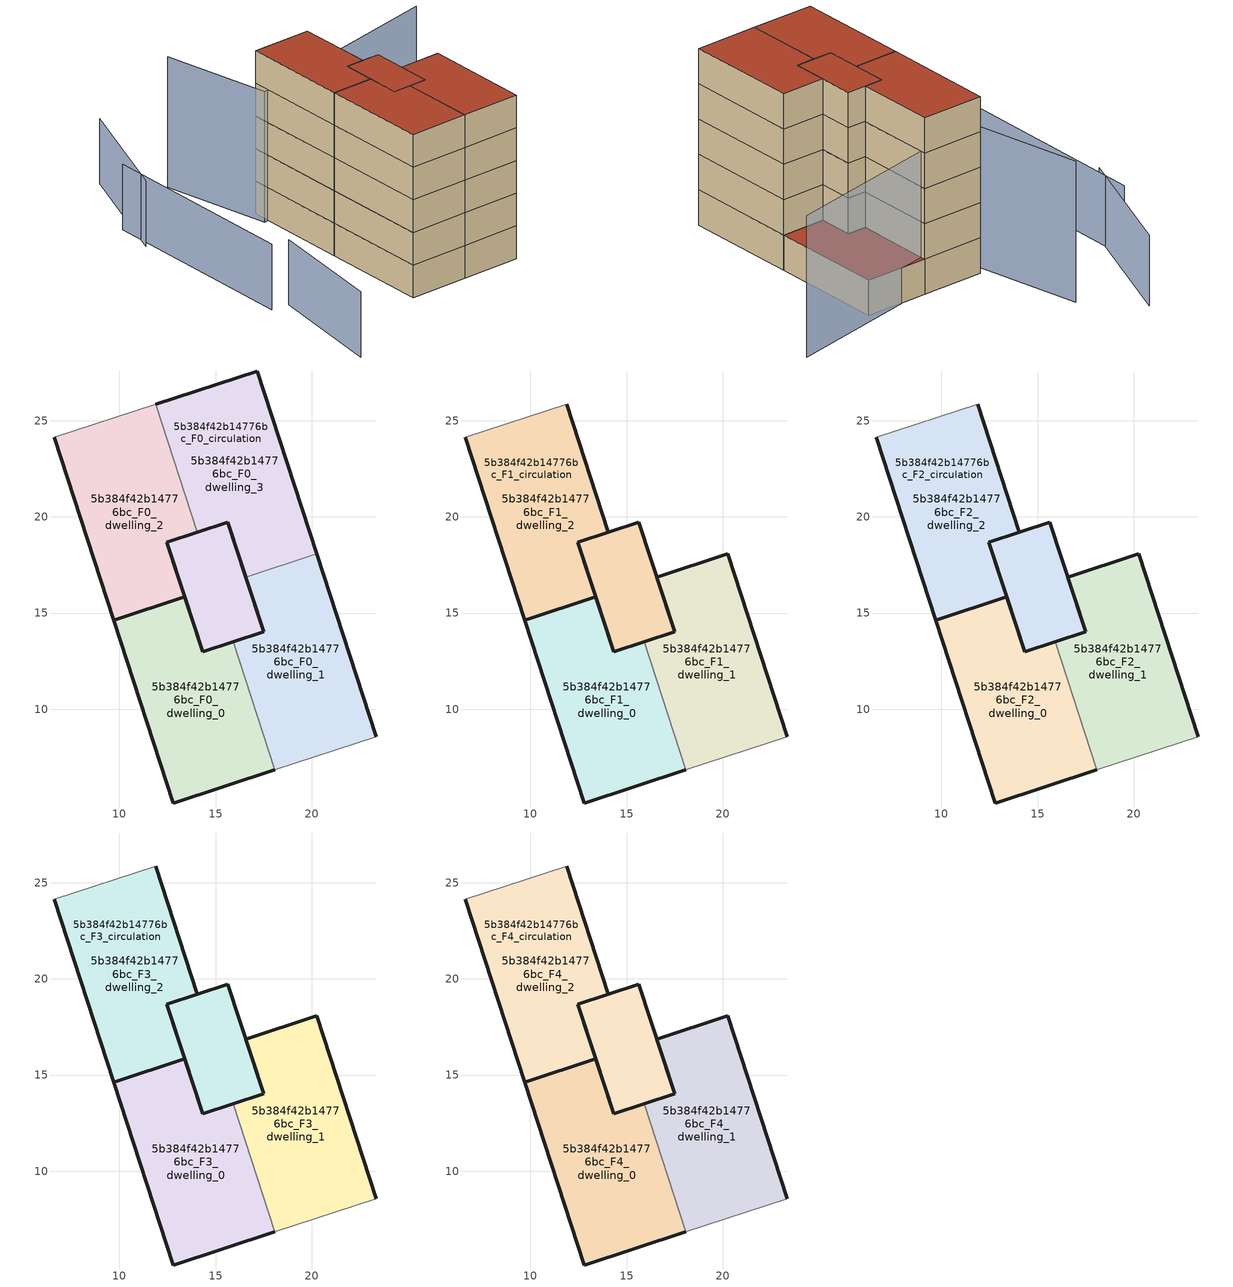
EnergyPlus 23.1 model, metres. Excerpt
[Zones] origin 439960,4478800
5b384f42b14776bc_F0_dwelling_0
 floor ground (EU_floor_Construction): 15.92,13.5 18.09,6.84 12.81,5.12 9.71,14.63 13.4,15.84 14.33,12.99 z0
 wall outside (EU_wall_Construction): 15.92,13.5 14.33,12.99 13.4,15.84 9.71,14.63 12.81,5.12 18.09,6.84 z0:3
 wall to 5b384f42b14776bc_F0_dwelling_1 (EU_wall_Construction): 18.09,6.84 15.92,13.5 z0:3
5b384f42b14776bc_F0_dwelling_1
 floor ground (EU_floor_Construction): 15.64,19.72 16.57,16.87 17.5,14.02 14.33,12.99 12.47,18.69 z0; 20.26,18.08 23.36,8.57 18.09,6.84 15.92,13.5 17.5,14.02 16.57,16.87 z0
 wall outside (EU_wall_Construction): 23.36,8.57 20.26,18.08 / 16.57,16.87 17.5,14.02 15.92,13.5 z0:3
 wall adiabatic (EU_wall_Construction): 18.09,6.84 23.36,8.57 z0:3
 wall to 5b384f42b14776bc_F0_dwelling_3 (EU_wall_Construction): 20.26,18.08 16.57,16.87 z0:3
5b384f42b14776bc_F0_dwelling_2
 floor ground (EU_floor_Construction): 11.88,25.86 14.06,19.21 12.47,18.69 13.4,15.84 9.71,14.63 6.61,24.14 z0; 15.64,19.72 17.5,14.02 14.33,12.99 12.47,18.69 14.06,19.21 z0
 wall outside (EU_wall_Construction): 6.61,24.14 9.71,14.63 13.4,15.84 12.47,18.69 14.06,19.21 z0:3
 wall adiabatic (EU_wall_Construction): 11.88,25.86 6.61,24.14 z0:3
 wall to 5b384f42b14776bc_F0_dwelling_3 (EU_wall_Construction): 14.06,19.21 11.88,25.86 z0:3
5b384f42b14776bc_F0_dwelling_3
 floor ground (EU_floor_Construction): 15.64,19.72 16.57,16.87 17.5,14.02 14.33,12.99 12.47,18.69 14.06,19.21 z0; 17.16,27.59 20.26,18.08 16.57,16.87 15.64,19.72 14.06,19.21 11.88,25.86 z0
 wall outside (EU_wall_Construction): 20.26,18.08 17.16,27.59 11.88,25.86 / 14.06,19.21 15.64,19.72 16.57,16.87 z0:3
 roof outside (EU_roof_Construction): 20.26,18.08 17.16,27.59 11.88,25.86 14.06,19.21 15.64,19.72 16.57,16.87 z3; 17.5,14.02 16.57,16.87 15.64,19.72 14.06,19.21 12.47,18.69 14.33,12.99 z3
5b384f42b14776bc_F0_circulation
 floor ground (EU_floor_Construction): 20.26,18.08 23.36,8.57 18.09,6.84 15.92,13.5 17.5,14.02 16.57,16.87 z0; 15.64,19.72 16.57,16.87 17.5,14.02 15.92,13.5 14.33,12.99 13.4,15.84 12.47,18.69 14.06,19.21 z0; 17.16,27.59 20.26,18.08 16.57,16.87 15.64,19.72 14.06,19.21 11.88,25.86 z0; 11.88,25.86 14.06,19.21 12.47,18.69 13.4,15.84 9.71,14.63 6.61,24.14 z0
 wall outside (EU_wall_Construction): 15.64,19.72 12.47,18.69 14.33,12.99 17.5,14.02 15.64,19.72 z0:3
 roof outside (EU_floor_Construction): 20.26,18.08 17.16,27.59 11.88,25.86 14.06,19.21 15.64,19.72 16.57,16.87 z3
5b384f42b14776bc_F1_dwelling_0
 floor to 5b384f42b14776bc_F0_dwelling_0 (EU_floor_Construction): 15.92,13.5 18.09,6.84 12.81,5.12 9.71,14.63 13.4,15.84 14.33,12.99 z3
 wall outside (EU_wall_Construction): 15.92,13.5 14.33,12.99 13.4,15.84 9.71,14.63 12.81,5.12 18.09,6.84 z3:6
 wall to 5b384f42b14776bc_F1_dwelling_1 (EU_wall_Construction): 18.09,6.84 15.92,13.5 z3:6
5b384f42b14776bc_F1_dwelling_1
 floor outside (EU_floor_Construction): 20.26,18.08 23.36,8.57 18.09,6.84 15.92,13.5 17.5,14.02 16.57,16.87 z3
 floor to 5b384f42b14776bc_F0_dwelling_1 (EU_floor_Construction): 15.64,19.72 16.57,16.87 17.5,14.02 15.92,13.5 14.33,12.99 12.47,18.69 z3
 wall outside (EU_wall_Construction): 23.36,8.57 20.26,18.08 16.57,16.87 17.5,14.02 15.92,13.5 z3:6
 wall adiabatic (EU_wall_Construction): 18.09,6.84 23.36,8.57 z3:6
5b384f42b14776bc_F1_dwelling_2
 floor to 5b384f42b14776bc_F0_dwelling_2 (EU_floor_Construction): 11.88,25.86 14.06,19.21 12.47,18.69 13.4,15.84 9.71,14.63 6.61,24.14 z3; 15.64,19.72 17.5,14.02 14.33,12.99 12.47,18.69 14.06,19.21 z3
 wall outside (EU_wall_Construction): 6.61,24.14 9.71,14.63 13.4,15.84 12.47,18.69 14.06,19.21 11.88,25.86 z3:6
 wall adiabatic (EU_wall_Construction): 11.88,25.86 6.61,24.14 z3:6
5b384f42b14776bc_F1_circulation
 floor outside (EU_floor_Construction): 11.88,25.86 14.06,19.21 12.47,18.69 13.4,15.84 9.71,14.63 6.61,24.14 z3
 floor to 5b384f42b14776bc_F0_circulation (EU_floor_Construction): 20.26,18.08 23.36,8.57 18.09,6.84 15.92,13.5 17.5,14.02 16.57,16.87 z3; 15.64,19.72 16.57,16.87 17.5,14.02 15.92,13.5 14.33,12.99 13.4,15.84 12.47,18.69 14.06,19.21 z3
 wall outside (EU_wall_Construction): 15.64,19.72 12.47,18.69 14.33,12.99 17.5,14.02 15.64,19.72 z3:6
5b384f42b14776bc_F2_dwelling_0
 floor to 5b384f42b14776bc_F1_dwelling_0 (EU_floor_Construction): 15.92,13.5 18.09,6.84 12.81,5.12 9.71,14.63 13.4,15.84 14.33,12.99 z6
 wall outside (EU_wall_Construction): 15.92,13.5 14.33,12.99 13.4,15.84 9.71,14.63 12.81,5.12 18.09,6.84 z6:9
 wall to 5b384f42b14776bc_F2_dwelling_1 (EU_wall_Construction): 18.09,6.84 15.92,13.5 z6:9
5b384f42b14776bc_F2_dwelling_1
 floor outside (EU_floor_Construction): 20.26,18.08 23.36,8.57 18.09,6.84 15.92,13.5 17.5,14.02 16.57,16.87 z6
 floor to 5b384f42b14776bc_F1_dwelling_1 (EU_floor_Construction): 15.64,19.72 16.57,16.87 17.5,14.02 15.92,13.5 14.33,12.99 12.47,18.69 z6
 wall outside (EU_wall_Construction): 23.36,8.57 20.26,18.08 16.57,16.87 17.5,14.02 15.92,13.5 z6:9
 wall adiabatic (EU_wall_Construction): 18.09,6.84 23.36,8.57 z6:9
5b384f42b14776bc_F2_dwelling_2
 floor to 5b384f42b14776bc_F1_dwelling_2 (EU_floor_Construction): 11.88,25.86 14.06,19.21 12.47,18.69 13.4,15.84 9.71,14.63 6.61,24.14 z6; 15.64,19.72 17.5,14.02 14.33,12.99 12.47,18.69 14.06,19.21 z6
 wall outside (EU_wall_Construction): 6.61,24.14 9.71,14.63 13.4,15.84 12.47,18.69 14.06,19.21 11.88,25.86 z6:9
 wall adiabatic (EU_wall_Construction): 11.88,25.86 6.61,24.14 z6:9
5b384f42b14776bc_F2_circulation
 floor outside (EU_floor_Construction): 11.88,25.86 14.06,19.21 12.47,18.69 13.4,15.84 9.71,14.63 6.61,24.14 z6
 floor to 5b384f42b14776bc_F1_circulation (EU_floor_Construction): 20.26,18.08 23.36,8.57 18.09,6.84 15.92,13.5 17.5,14.02 16.57,16.87 z6; 15.64,19.72 16.57,16.87 17.5,14.02 15.92,13.5 14.33,12.99 13.4,15.84 12.47,18.69 14.06,19.21 z6
 wall outside (EU_wall_Construction): 15.64,19.72 12.47,18.69 14.33,12.99 17.5,14.02 15.64,19.72 z6:9
5b384f42b14776bc_F3_dwelling_0
 floor to 5b384f42b14776bc_F2_dwelling_0 (EU_floor_Construction): 15.92,13.5 18.09,6.84 12.81,5.12 9.71,14.63 13.4,15.84 14.33,12.99 z9
 wall outside (EU_wall_Construction): 15.92,13.5 14.33,12.99 13.4,15.84 9.71,14.63 12.81,5.12 18.09,6.84 z9:12
 wall to 5b384f42b14776bc_F3_dwelling_1 (EU_wall_Construction): 18.09,6.84 15.92,13.5 z9:12
5b384f42b14776bc_F3_dwelling_1
 floor outside (EU_floor_Construction): 20.26,18.08 23.36,8.57 18.09,6.84 15.92,13.5 17.5,14.02 16.57,16.87 z9
 floor to 5b384f42b14776bc_F2_dwelling_1 (EU_floor_Construction): 15.64,19.72 16.57,16.87 17.5,14.02 15.92,13.5 14.33,12.99 12.47,18.69 z9
 wall outside (EU_wall_Construction): 23.36,8.57 20.26,18.08 16.57,16.87 17.5,14.02 15.92,13.5 z9:12
 wall adiabatic (EU_wall_Construction): 18.09,6.84 23.36,8.57 z9:12
5b384f42b14776bc_F3_dwelling_2
 floor to 5b384f42b14776bc_F2_dwelling_2 (EU_floor_Construction): 11.88,25.86 14.06,19.21 12.47,18.69 13.4,15.84 9.71,14.63 6.61,24.14 z9; 15.64,19.72 17.5,14.02 14.33,12.99 12.47,18.69 14.06,19.21 z9
 wall outside (EU_wall_Construction): 6.61,24.14 9.71,14.63 13.4,15.84 12.47,18.69 14.06,19.21 11.88,25.86 z9:12
 wall adiabatic (EU_wall_Construction): 11.88,25.86 6.61,24.14 z9:12
5b384f42b14776bc_F3_circulation
 floor outside (EU_floor_Construction): 11.88,25.86 14.06,19.21 12.47,18.69 13.4,15.84 9.71,14.63 6.61,24.14 z9
 floor to 5b384f42b14776bc_F2_circulation (EU_floor_Construction): 20.26,18.08 23.36,8.57 18.09,6.84 15.92,13.5 17.5,14.02 16.57,16.87 z9; 15.64,19.72 16.57,16.87 17.5,14.02 15.92,13.5 14.33,12.99 13.4,15.84 12.47,18.69 14.06,19.21 z9
 wall outside (EU_wall_Construction): 15.64,19.72 12.47,18.69 14.33,12.99 17.5,14.02 15.64,19.72 z9:12
5b384f42b14776bc_F4_dwelling_0
 floor to 5b384f42b14776bc_F3_dwelling_0 (EU_floor_Construction): 15.92,13.5 18.09,6.84 12.81,5.12 9.71,14.63 13.4,15.84 14.33,12.99 z12
 wall outside (EU_wall_Construction): 15.92,13.5 14.33,12.99 13.4,15.84 9.71,14.63 12.81,5.12 18.09,6.84 z12:15
 wall to 5b384f42b14776bc_F4_dwelling_1 (EU_wall_Construction): 18.09,6.84 15.92,13.5 z12:15
 roof outside (EU_roof_Construction): 18.09,6.84 15.92,13.5 14.33,12.99 13.4,15.84 9.71,14.63 12.81,5.12 z15
5b384f42b14776bc_F4_dwelling_1
 floor outside (EU_floor_Construction): 20.26,18.08 23.36,8.57 18.09,6.84 15.92,13.5 17.5,14.02 16.57,16.87 z12
 floor to 5b384f42b14776bc_F3_dwelling_1 (EU_floor_Construction): 15.64,19.72 16.57,16.87 17.5,14.02 15.92,13.5 14.33,12.99 12.47,18.69 z12
 wall outside (EU_wall_Construction): 23.36,8.57 20.26,18.08 16.57,16.87 17.5,14.02 15.92,13.5 z12:15
 wall adiabatic (EU_wall_Construction): 18.09,6.84 23.36,8.57 z12:15
 roof outside (EU_roof_Construction): 23.36,8.57 20.26,18.08 16.57,16.87 17.5,14.02 15.92,13.5 18.09,6.84 z15; 17.5,14.02 16.57,16.87 15.64,19.72 12.47,18.69 14.33,12.99 z15
5b384f42b14776bc_F4_dwelling_2
 floor to 5b384f42b14776bc_F3_dwelling_2 (EU_floor_Construction): 11.88,25.86 14.06,19.21 12.47,18.69 13.4,15.84 9.71,14.63 6.61,24.14 z12; 15.64,19.72 17.5,14.02 14.33,12.99 12.47,18.69 14.06,19.21 z12
 wall outside (EU_wall_Construction): 6.61,24.14 9.71,14.63 13.4,15.84 12.47,18.69 14.06,19.21 11.88,25.86 z12:15
 wall adiabatic (EU_wall_Construction): 11.88,25.86 6.61,24.14 z12:15
 roof outside (EU_roof_Construction): 17.5,14.02 15.64,19.72 14.06,19.21 12.47,18.69 14.33,12.99 z15; 13.4,15.84 12.47,18.69 14.06,19.21 11.88,25.86 6.61,24.14 9.71,14.63 z15
5b384f42b14776bc_F4_circulation
 floor outside (EU_floor_Construction): 11.88,25.86 14.06,19.21 12.47,18.69 13.4,15.84 9.71,14.63 6.61,24.14 z12
 floor to 5b384f42b14776bc_F3_circulation (EU_floor_Construction): 20.26,18.08 23.36,8.57 18.09,6.84 15.92,13.5 17.5,14.02 16.57,16.87 z12; 15.64,19.72 16.57,16.87 17.5,14.02 15.92,13.5 14.33,12.99 13.4,15.84 12.47,18.69 14.06,19.21 z12
 wall outside (EU_wall_Construction): 15.64,19.72 12.47,18.69 14.33,12.99 17.5,14.02 15.64,19.72 z12:15
 roof outside (EU_roof_Construction): 23.36,8.57 20.26,18.08 16.57,16.87 17.5,14.02 15.92,13.5 18.09,6.84 z15; 17.5,14.02 16.57,16.87 15.64,19.72 14.06,19.21 12.47,18.69 13.4,15.84 14.33,12.99 15.92,13.5 z15; 13.4,15.84 12.47,18.69 14.06,19.21 11.88,25.86 6.61,24.14 9.71,14.63 z15
shading: 2.89,7.79 4.77,-3.26 / -4.58,25.61 1.25,7.51 / -3.21,34.05 -3.97,22.1 z0:6; 24.14,32.26 6.72,22.5 / 6.72,22.5 1.74,31.41 z0:12
[Building]
EU S2 Campaign: North Axis=0; Terrain=City; Solar Distribution=FullExterior
[Site:Location]
Madrid: Latitude=40.5; Longitude=-3.5; Time Zone=1; Elevation=609
[SizingPeriod:WeatherFileDays]
AnnualSizingPeriod: Begin Month=1; Begin Day of Month=1; End Month=12; End Day of Month=31; Day of Week for Start Day=Monday; Use Weather File Daylight Saving Period=No; Use Weather File Rain and Snow Indicators=No
[MATERIAL]
EU_InternalMass_Material: Roughness=MediumRough; Thickness=0.1; Conductivity=1; Density=1800; Specific Heat=900; Thermal Absorptance=0.9; Solar Absorptance=0.7; Visible Absorptance=0.7
[MATERIAL:NOMASS] Roughness=MediumRough; Thermal Absorptance=0.9; Solar Absorptance=0.7; Visible Absorptance=0.7
Name | Thermal Resistance
EU_wall_NoMass | 1.60022
EU_roof_NoMass | 1.57597
EU_floor_NoMass | 0.470652
[CONSTRUCTION]
EU_wall_Construction: EU_wall_NoMass
EU_roof_Construction: EU_roof_NoMass
EU_floor_Construction: EU_floor_NoMass
EU_InternalMass_Construction: EU_InternalMass_Material
[ZONE] Type=1; Multiplier=1; Ceiling Height=autocalculate; Floor Area=autocalculate; Part of Total Floor Area=Yes
Name | Volume
5b384f42b14776bc_F0_dwelling_0; 5b384f42b14776bc_F1_dwelling_0; 5b384f42b14776bc_F2_dwelling_0; 5b384f42b14776bc_F3_dwelling_0; 5b384f42b14776bc_F4_dwelling_0 | 151.551
5b384f42b14776bc_F0_dwelling_1 | 211.506
5b384f42b14776bc_F1_dwelling_1; 5b384f42b14776bc_F2_dwelling_1; 5b384f42b14776bc_F3_dwelling_1; 5b384f42b14776bc_F4_dwelling_1; 5b384f42b14776bc_F0_dwelling_2; 5b384f42b14776bc_F1_dwelling_2; 5b384f42b14776bc_F2_dwelling_2; 5b384f42b14776bc_F3_dwelling_2; 5b384f42b14776bc_F4_dwelling_2; 5b384f42b14776bc_F0_dwelling_3 | 211.505
5b384f42b14776bc_F0_circulation | 514.608
5b384f42b14776bc_F1_circulation; 5b384f42b14776bc_F2_circulation; 5b384f42b14776bc_F3_circulation; 5b384f42b14776bc_F4_circulation | 363.057
[INTERNALMASS] Construction=EU_InternalMass_Construction
Name | Zone or ZoneList | Surface Area
5b384f42b14776bc_F0_dwelling_0_EU_InternalMass | 5b384f42b14776bc_F0_dwelling_0 | 50.517
5b384f42b14776bc_F0_dwelling_1_EU_InternalMass | 5b384f42b14776bc_F0_dwelling_1 | 50.517
5b384f42b14776bc_F0_dwelling_2_EU_InternalMass | 5b384f42b14776bc_F0_dwelling_2 | 50.517
5b384f42b14776bc_F0_dwelling_3_EU_InternalMass | 5b384f42b14776bc_F0_dwelling_3 | 50.517
5b384f42b14776bc_F1_dwelling_0_EU_InternalMass | 5b384f42b14776bc_F1_dwelling_0 | 101.034
5b384f42b14776bc_F1_dwelling_1_EU_InternalMass | 5b384f42b14776bc_F1_dwelling_1 | 50.517
5b384f42b14776bc_F1_dwelling_2_EU_InternalMass | 5b384f42b14776bc_F1_dwelling_2 | 50.517
5b384f42b14776bc_F2_dwelling_0_EU_InternalMass | 5b384f42b14776bc_F2_dwelling_0 | 101.034
5b384f42b14776bc_F2_dwelling_1_EU_InternalMass | 5b384f42b14776bc_F2_dwelling_1 | 50.517
5b384f42b14776bc_F2_dwelling_2_EU_InternalMass | 5b384f42b14776bc_F2_dwelling_2 | 50.517
5b384f42b14776bc_F3_dwelling_0_EU_InternalMass | 5b384f42b14776bc_F3_dwelling_0 | 101.034
5b384f42b14776bc_F3_dwelling_1_EU_InternalMass | 5b384f42b14776bc_F3_dwelling_1 | 50.517
5b384f42b14776bc_F3_dwelling_2_EU_InternalMass | 5b384f42b14776bc_F3_dwelling_2 | 50.517
5b384f42b14776bc_F4_dwelling_0_EU_InternalMass | 5b384f42b14776bc_F4_dwelling_0 | 101.034
5b384f42b14776bc_F4_dwelling_1_EU_InternalMass | 5b384f42b14776bc_F4_dwelling_1 | 50.517
5b384f42b14776bc_F4_dwelling_2_EU_InternalMass | 5b384f42b14776bc_F4_dwelling_2 | 50.517
[OTHEREQUIPMENT] Fuel Type=Electricity; Design Level Calculation Method=Watts/Area; Power per Zone Floor Area=1; Fraction Latent=0; Fraction Radiant=0; Fraction Lost=0; Carbon Dioxide Generation Rate=0; EndUse Subcategory=EU_Step8_InternalGains
Name | Zone or ZoneList or Space or SpaceList | Schedule
EU_Step8_InternalGain_5b384f42b14776bc_F0_dwelling_0_f000 | 5b384f42b14776bc_F0_dwelling_0 | EU_Step8_GainSchedule_5b384f42b14776bc_F0_dwelling_0_f000
EU_Step8_InternalGain_5b384f42b14776bc_F0_dwelling_1_f000 | 5b384f42b14776bc_F0_dwelling_1 | EU_Step8_GainSchedule_5b384f42b14776bc_F0_dwelling_1_f000
EU_Step8_InternalGain_5b384f42b14776bc_F0_dwelling_2_f000 | 5b384f42b14776bc_F0_dwelling_2 | EU_Step8_GainSchedule_5b384f42b14776bc_F0_dwelling_2_f000
EU_Step8_InternalGain_5b384f42b14776bc_F0_dwelling_3_f000 | 5b384f42b14776bc_F0_dwelling_3 | EU_Step8_GainSchedule_5b384f42b14776bc_F0_dwelling_3_f000
EU_Step8_InternalGain_5b384f42b14776bc_F1_dwelling_0_f000 | 5b384f42b14776bc_F1_dwelling_0 | EU_Step8_GainSchedule_5b384f42b14776bc_F1_dwelling_0_f000
EU_Step8_InternalGain_5b384f42b14776bc_F1_dwelling_1_f000 | 5b384f42b14776bc_F1_dwelling_1 | EU_Step8_GainSchedule_5b384f42b14776bc_F1_dwelling_1_f000
EU_Step8_InternalGain_5b384f42b14776bc_F1_dwelling_2_f000 | 5b384f42b14776bc_F1_dwelling_2 | EU_Step8_GainSchedule_5b384f42b14776bc_F1_dwelling_2_f000
EU_Step8_InternalGain_5b384f42b14776bc_F2_dwelling_0_f000 | 5b384f42b14776bc_F2_dwelling_0 | EU_Step8_GainSchedule_5b384f42b14776bc_F2_dwelling_0_f000
EU_Step8_InternalGain_5b384f42b14776bc_F2_dwelling_1_f000 | 5b384f42b14776bc_F2_dwelling_1 | EU_Step8_GainSchedule_5b384f42b14776bc_F2_dwelling_1_f000
EU_Step8_InternalGain_5b384f42b14776bc_F2_dwelling_2_f000 | 5b384f42b14776bc_F2_dwelling_2 | EU_Step8_GainSchedule_5b384f42b14776bc_F2_dwelling_2_f000
EU_Step8_InternalGain_5b384f42b14776bc_F3_dwelling_0_f000 | 5b384f42b14776bc_F3_dwelling_0 | EU_Step8_GainSchedule_5b384f42b14776bc_F3_dwelling_0_f000
EU_Step8_InternalGain_5b384f42b14776bc_F3_dwelling_1_f000 | 5b384f42b14776bc_F3_dwelling_1 | EU_Step8_GainSchedule_5b384f42b14776bc_F3_dwelling_1_f000
EU_Step8_InternalGain_5b384f42b14776bc_F3_dwelling_2_f000 | 5b384f42b14776bc_F3_dwelling_2 | EU_Step8_GainSchedule_5b384f42b14776bc_F3_dwelling_2_f000
EU_Step8_InternalGain_5b384f42b14776bc_F4_dwelling_0_f000 | 5b384f42b14776bc_F4_dwelling_0 | EU_Step8_GainSchedule_5b384f42b14776bc_F4_dwelling_0_f000
EU_Step8_InternalGain_5b384f42b14776bc_F4_dwelling_1_f000 | 5b384f42b14776bc_F4_dwelling_1 | EU_Step8_GainSchedule_5b384f42b14776bc_F4_dwelling_1_f000
EU_Step8_InternalGain_5b384f42b14776bc_F4_dwelling_2_f000 | 5b384f42b14776bc_F4_dwelling_2 | EU_Step8_GainSchedule_5b384f42b14776bc_F4_dwelling_2_f000
[ZONEINFILTRATION:DESIGNFLOWRATE] Schedule=EU_AlwaysOn; Design Flow Rate Calculation Method=Flow/Area; Flow Rate per Floor Area=0.0005; Constant Term Coefficient=1; Temperature Term Coefficient=0; Velocity Term Coefficient=0; Velocity Squared Term Coefficient=0
Name | Zone or ZoneList or Space or SpaceList
EU_Circulation_Infiltration_5b384f42b14776bc_F0_circulation | 5b384f42b14776bc_F0_circulation
EU_Circulation_Infiltration_5b384f42b14776bc_F1_circulation | 5b384f42b14776bc_F1_circulation
EU_Circulation_Infiltration_5b384f42b14776bc_F2_circulation | 5b384f42b14776bc_F2_circulation
EU_Circulation_Infiltration_5b384f42b14776bc_F3_circulation | 5b384f42b14776bc_F3_circulation
EU_Circulation_Infiltration_5b384f42b14776bc_F4_circulation | 5b384f42b14776bc_F4_circulation
[ZONEVENTILATION:DESIGNFLOWRATE] Schedule=EU_AlwaysOn; Design Flow Rate Calculation Method=AirChanges/Hour; Air Changes per Hour=0.480704; Ventilation Type=Natural; Fan Pressure Rise=0; Fan Total Efficiency=1; Constant Term Coefficient=1; Temperature Term Coefficient=0; Velocity Term Coefficient=0; Velocity Squared Term Coefficient=0; Minimum Indoor Temperature=-100; Maximum Indoor Temperature=100; Delta Temperature=-100; Minimum Outdoor Temperature=-100; Maximum Outdoor Temperature=100; Maximum Wind Speed=40
Name | Zone or ZoneList or Space or SpaceList
EU_ConstantAir_5b384f42b14776bc_F0_dwelling_0 | 5b384f42b14776bc_F0_dwelling_0
EU_ConstantAir_5b384f42b14776bc_F0_dwelling_1 | 5b384f42b14776bc_F0_dwelling_1
EU_ConstantAir_5b384f42b14776bc_F0_dwelling_2 | 5b384f42b14776bc_F0_dwelling_2
EU_ConstantAir_5b384f42b14776bc_F0_dwelling_3 | 5b384f42b14776bc_F0_dwelling_3
EU_ConstantAir_5b384f42b14776bc_F1_dwelling_0 | 5b384f42b14776bc_F1_dwelling_0
EU_ConstantAir_5b384f42b14776bc_F1_dwelling_1 | 5b384f42b14776bc_F1_dwelling_1
EU_ConstantAir_5b384f42b14776bc_F1_dwelling_2 | 5b384f42b14776bc_F1_dwelling_2
EU_ConstantAir_5b384f42b14776bc_F2_dwelling_0 | 5b384f42b14776bc_F2_dwelling_0
EU_ConstantAir_5b384f42b14776bc_F2_dwelling_1 | 5b384f42b14776bc_F2_dwelling_1
EU_ConstantAir_5b384f42b14776bc_F2_dwelling_2 | 5b384f42b14776bc_F2_dwelling_2
EU_ConstantAir_5b384f42b14776bc_F3_dwelling_0 | 5b384f42b14776bc_F3_dwelling_0
EU_ConstantAir_5b384f42b14776bc_F3_dwelling_1 | 5b384f42b14776bc_F3_dwelling_1
EU_ConstantAir_5b384f42b14776bc_F3_dwelling_2 | 5b384f42b14776bc_F3_dwelling_2
EU_ConstantAir_5b384f42b14776bc_F4_dwelling_0 | 5b384f42b14776bc_F4_dwelling_0
EU_ConstantAir_5b384f42b14776bc_F4_dwelling_1 | 5b384f42b14776bc_F4_dwelling_1
EU_ConstantAir_5b384f42b14776bc_F4_dwelling_2 | 5b384f42b14776bc_F4_dwelling_2
[HVACTEMPLATE:THERMOSTAT] Constant Heating Setpoint=20; Constant Cooling Setpoint=50
EU_HeatOnly_5b384f42b14776bc_F0_dwelling_0; EU_HeatOnly_5b384f42b14776bc_F0_dwelling_1; EU_HeatOnly_5b384f42b14776bc_F0_dwelling_2; EU_HeatOnly_5b384f42b14776bc_F0_dwelling_3; EU_HeatOnly_5b384f42b14776bc_F1_dwelling_0; EU_HeatOnly_5b384f42b14776bc_F1_dwelling_1; EU_HeatOnly_5b384f42b14776bc_F1_dwelling_2; EU_HeatOnly_5b384f42b14776bc_F2_dwelling_0; EU_HeatOnly_5b384f42b14776bc_F2_dwelling_1; EU_HeatOnly_5b384f42b14776bc_F2_dwelling_2; EU_HeatOnly_5b384f42b14776bc_F3_dwelling_0; EU_HeatOnly_5b384f42b14776bc_F3_dwelling_1; EU_HeatOnly_5b384f42b14776bc_F3_dwelling_2; EU_HeatOnly_5b384f42b14776bc_F4_dwelling_0; EU_HeatOnly_5b384f42b14776bc_F4_dwelling_1; EU_HeatOnly_5b384f42b14776bc_F4_dwelling_2
[HVACTEMPLATE:ZONE:IDEALLOADSAIRSYSTEM] System Availability Schedule=EU_AlwaysOn; Maximum Heating Supply Air Temperature=50; Minimum Cooling Supply Air Temperature=13; Maximum Heating Supply Air Humidity Ratio=0.0156; Minimum Cooling Supply Air Humidity Ratio=0.0077; Heating Limit=NoLimit; Cooling Limit=NoLimit; Heating Availability Schedule=EU_AlwaysOn; Cooling Availability Schedule=EU_CoolingOff; Dehumidification Control Type=ConstantSensibleHeatRatio; Cooling Sensible Heat Ratio=0.7; Dehumidification Setpoint=60; Humidification Control Type=None; Humidification Setpoint=30; Outdoor Air Method=None; Outdoor Air Flow Rate per Person=0.00944; Outdoor Air Flow Rate per Zone Floor Area=0; Outdoor Air Flow Rate per Zone=0; Demand Controlled Ventilation Type=None; Outdoor Air Economizer Type=NoEconomizer; Heat Recovery Type=None; Sensible Heat Recovery Effectiveness=0.7; Latent Heat Recovery Effectiveness=0.65
Name | Template Thermostat
5b384f42b14776bc_F0_dwelling_0 | EU_HeatOnly_5b384f42b14776bc_F0_dwelling_0
5b384f42b14776bc_F0_dwelling_1 | EU_HeatOnly_5b384f42b14776bc_F0_dwelling_1
5b384f42b14776bc_F0_dwelling_2 | EU_HeatOnly_5b384f42b14776bc_F0_dwelling_2
5b384f42b14776bc_F0_dwelling_3 | EU_HeatOnly_5b384f42b14776bc_F0_dwelling_3
5b384f42b14776bc_F1_dwelling_0 | EU_HeatOnly_5b384f42b14776bc_F1_dwelling_0
5b384f42b14776bc_F1_dwelling_1 | EU_HeatOnly_5b384f42b14776bc_F1_dwelling_1
5b384f42b14776bc_F1_dwelling_2 | EU_HeatOnly_5b384f42b14776bc_F1_dwelling_2
5b384f42b14776bc_F2_dwelling_0 | EU_HeatOnly_5b384f42b14776bc_F2_dwelling_0
5b384f42b14776bc_F2_dwelling_1 | EU_HeatOnly_5b384f42b14776bc_F2_dwelling_1
5b384f42b14776bc_F2_dwelling_2 | EU_HeatOnly_5b384f42b14776bc_F2_dwelling_2
5b384f42b14776bc_F3_dwelling_0 | EU_HeatOnly_5b384f42b14776bc_F3_dwelling_0
5b384f42b14776bc_F3_dwelling_1 | EU_HeatOnly_5b384f42b14776bc_F3_dwelling_1
5b384f42b14776bc_F3_dwelling_2 | EU_HeatOnly_5b384f42b14776bc_F3_dwelling_2
5b384f42b14776bc_F4_dwelling_0 | EU_HeatOnly_5b384f42b14776bc_F4_dwelling_0
5b384f42b14776bc_F4_dwelling_1 | EU_HeatOnly_5b384f42b14776bc_F4_dwelling_1
5b384f42b14776bc_F4_dwelling_2 | EU_HeatOnly_5b384f42b14776bc_F4_dwelling_2
[SIZING:ZONE] Zone Cooling Design Supply Air Temperature Input Method=SupplyAirTemperature; Zone Cooling Design Supply Air Temperature=13; Zone Heating Design Supply Air Temperature Input Method=SupplyAirTemperature; Zone Heating Design Supply Air Temperature=50; Zone Cooling Design Supply Air Humidity Ratio=0.008; Zone Heating Design Supply Air Humidity Ratio=0.008; Cooling Design Air Flow Method=DesignDay; Cooling Design Air Flow Rate=0; Cooling Minimum Air Flow per Zone Floor Area=0.000762; Cooling Minimum Air Flow=0; Cooling Minimum Air Flow Fraction=0.2; Heating Design Air Flow Method=DesignDay; Heating Design Air Flow Rate=0; Heating Maximum Air Flow per Zone Floor Area=0.002032; Heating Maximum Air Flow=0.141576; Heating Maximum Air Flow Fraction=0.3; Account for Dedicated Outdoor Air System=No; Dedicated Outdoor Air System Control Strategy=NeutralSupplyAir; Dedicated Outdoor Air Low Setpoint Temperature for Design=autosize; Dedicated Outdoor Air High Setpoint Temperature for Design=autosize; Zone Load Sizing Method=Sensible Load Only No Latent Load; Zone Latent Cooling Design Supply Air Humidity Ratio Input Method=HumidityRatioDifference; Zone Cooling Design Supply Air Humidity Ratio Difference=0.005; Zone Latent Heating Design Supply Air Humidity Ratio Input Method=HumidityRatioDifference; Zone Humidification Design Supply Air Humidity Ratio Difference=0.005
5b384f42b14776bc_F0_dwelling_0; 5b384f42b14776bc_F0_dwelling_1; 5b384f42b14776bc_F0_dwelling_2; 5b384f42b14776bc_F0_dwelling_3; 5b384f42b14776bc_F1_dwelling_0; 5b384f42b14776bc_F1_dwelling_1; 5b384f42b14776bc_F1_dwelling_2; 5b384f42b14776bc_F2_dwelling_0; 5b384f42b14776bc_F2_dwelling_1; 5b384f42b14776bc_F2_dwelling_2; 5b384f42b14776bc_F3_dwelling_0; 5b384f42b14776bc_F3_dwelling_1; 5b384f42b14776bc_F3_dwelling_2; 5b384f42b14776bc_F4_dwelling_0; 5b384f42b14776bc_F4_dwelling_1; 5b384f42b14776bc_F4_dwelling_2
[SCHEDULE:CONSTANT]
Name | Hourly Value
EU_AlwaysOn | 1
EU_CoolingOff | 0
[SCHEDULE:FILE] Column Number=1; Rows to Skip at Top=0; Number of Hours of Data=8760; Column Separator=Comma; Interpolate to Timestep=No; Minutes per Item=60; Adjust Schedule for Daylight Savings=Yes
Name | File
EU_Step8_GainSchedule_5b384f42b14776bc_F0_dwelling_0_f000 | ../../schedules/5b384f42b14776bc/5b384f42b14776bc_F0_dwelling_0_f000_gain.csv
EU_Step8_GainSchedule_5b384f42b14776bc_F0_dwelling_1_f000 | ../../schedules/5b384f42b14776bc/5b384f42b14776bc_F0_dwelling_1_f000_gain.csv
EU_Step8_GainSchedule_5b384f42b14776bc_F0_dwelling_2_f000 | ../../schedules/5b384f42b14776bc/5b384f42b14776bc_F0_dwelling_2_f000_gain.csv
EU_Step8_GainSchedule_5b384f42b14776bc_F0_dwelling_3_f000 | ../../schedules/5b384f42b14776bc/5b384f42b14776bc_F0_dwelling_3_f000_gain.csv
EU_Step8_GainSchedule_5b384f42b14776bc_F1_dwelling_0_f000 | ../../schedules/5b384f42b14776bc/5b384f42b14776bc_F1_dwelling_0_f000_gain.csv
EU_Step8_GainSchedule_5b384f42b14776bc_F1_dwelling_1_f000 | ../../schedules/5b384f42b14776bc/5b384f42b14776bc_F1_dwelling_1_f000_gain.csv
EU_Step8_GainSchedule_5b384f42b14776bc_F1_dwelling_2_f000 | ../../schedules/5b384f42b14776bc/5b384f42b14776bc_F1_dwelling_2_f000_gain.csv
EU_Step8_GainSchedule_5b384f42b14776bc_F2_dwelling_0_f000 | ../../schedules/5b384f42b14776bc/5b384f42b14776bc_F2_dwelling_0_f000_gain.csv
EU_Step8_GainSchedule_5b384f42b14776bc_F2_dwelling_1_f000 | ../../schedules/5b384f42b14776bc/5b384f42b14776bc_F2_dwelling_1_f000_gain.csv
EU_Step8_GainSchedule_5b384f42b14776bc_F2_dwelling_2_f000 | ../../schedules/5b384f42b14776bc/5b384f42b14776bc_F2_dwelling_2_f000_gain.csv
EU_Step8_GainSchedule_5b384f42b14776bc_F3_dwelling_0_f000 | ../../schedules/5b384f42b14776bc/5b384f42b14776bc_F3_dwelling_0_f000_gain.csv
EU_Step8_GainSchedule_5b384f42b14776bc_F3_dwelling_1_f000 | ../../schedules/5b384f42b14776bc/5b384f42b14776bc_F3_dwelling_1_f000_gain.csv
EU_Step8_GainSchedule_5b384f42b14776bc_F3_dwelling_2_f000 | ../../schedules/5b384f42b14776bc/5b384f42b14776bc_F3_dwelling_2_f000_gain.csv
EU_Step8_GainSchedule_5b384f42b14776bc_F4_dwelling_0_f000 | ../../schedules/5b384f42b14776bc/5b384f42b14776bc_F4_dwelling_0_f000_gain.csv
EU_Step8_GainSchedule_5b384f42b14776bc_F4_dwelling_1_f000 | ../../schedules/5b384f42b14776bc/5b384f42b14776bc_F4_dwelling_1_f000_gain.csv
EU_Step8_GainSchedule_5b384f42b14776bc_F4_dwelling_2_f000 | ../../schedules/5b384f42b14776bc/5b384f42b14776bc_F4_dwelling_2_f000_gain.csv
